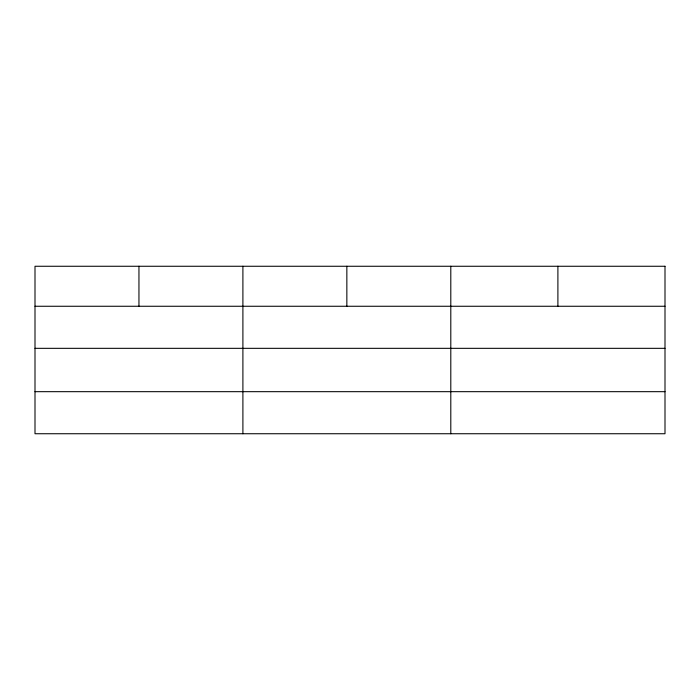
<?xml version="1.0" encoding="UTF-8"?>
<svg xmlns="http://www.w3.org/2000/svg" width="700" height="700" viewBox="0 0 700 700"><rect width="100%" height="100%" fill="white"/><g stroke="black" fill="none" stroke-linecap="round" stroke-linejoin="round"><path stroke-width="1.05" d="M35 306.259L665 306.259M35 348.329L665 348.329M35 391.676L665 391.676M557.9 266.262L557.9 306.259M450.8 266.262L450.8 433.738M346.85 266.262L346.85 306.259M242.9 266.262L242.9 433.738M138.95 266.262L138.95 306.259M665 266.262L35 266.262L35 433.738L665 433.738L665 266.262"/></g></svg>
